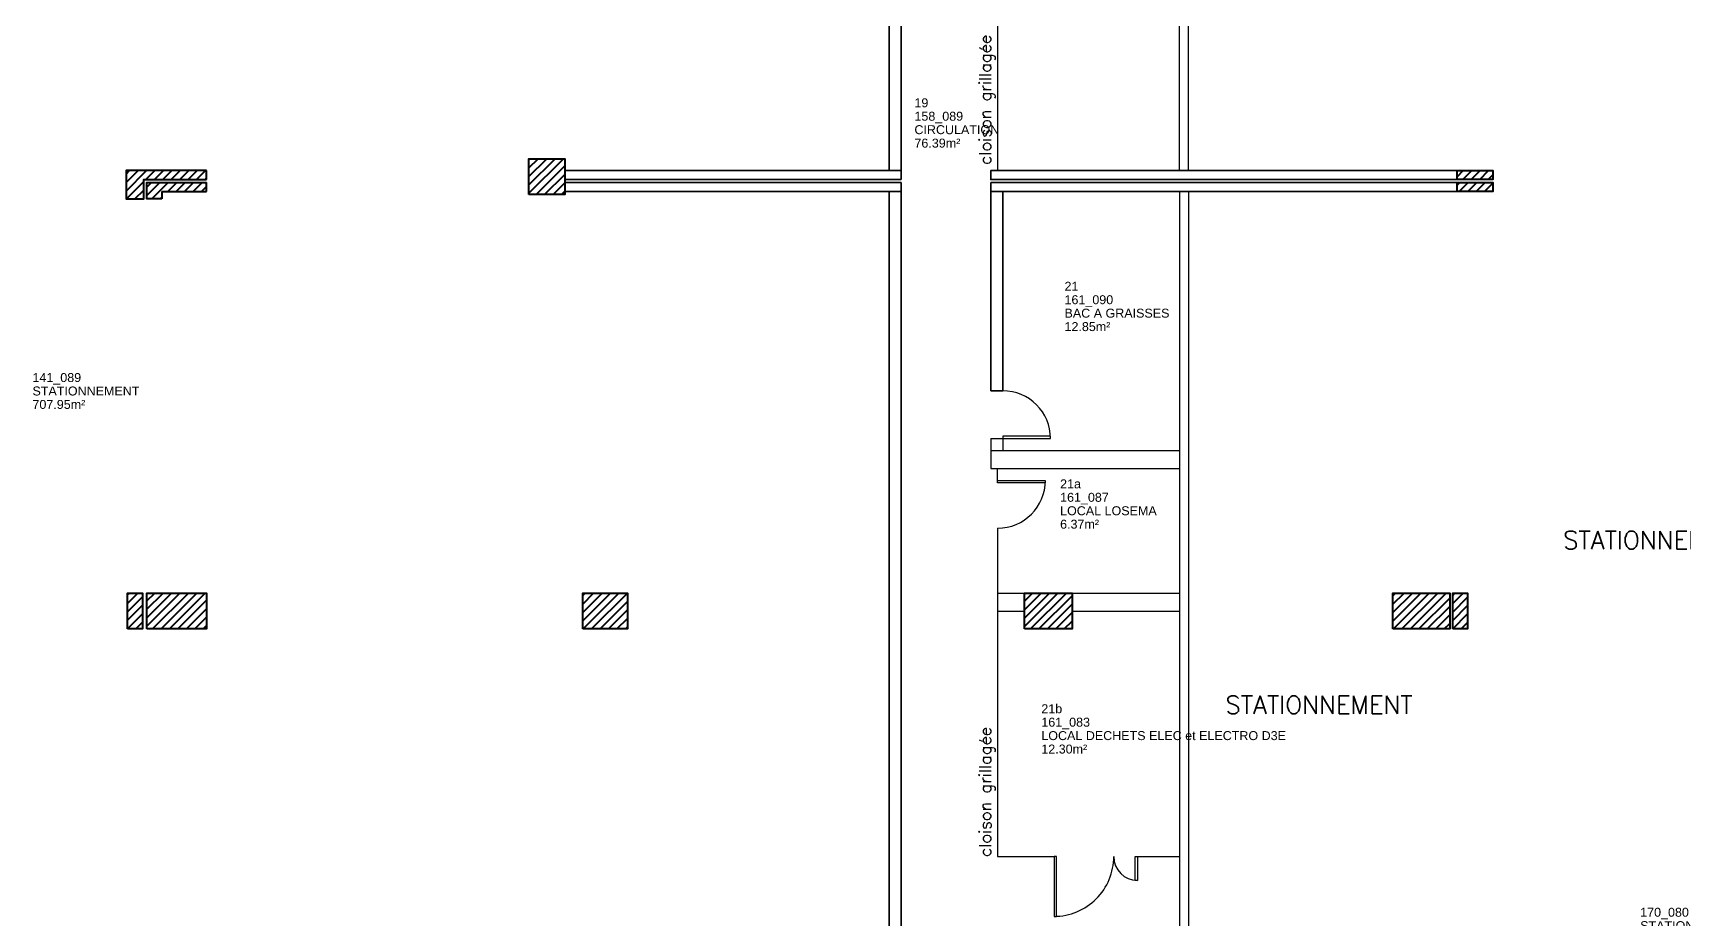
# Model space of a CAD drawing. Header units: metres. Extents: x -8 to 219, y -4 to 118.
# Drawn here: x 143.08 to 170.74, y 80.19 to 95.03 of the extents above; entities that cross this region are included whole.
import ezdxf

# ---------------------------------------------------------------- set-up
doc = ezdxf.new("R2010")
doc.units = ezdxf.units.M
doc.header["$LTSCALE"] = 0.1
doc.header["$MEASUREMENT"] = 0
doc.linetypes.add('CONTINU', pattern=[0])
doc.layers.get('0').update_dxf_attribs({"linetype": 'CONTINUOUS'})
for name, color, linetype, lineweight in [('003 Murs porteurs', 7, 'CONTINUOUS', 35), ('A_MURS_STRU', 7, 'CONTINU', 40), ('A_PORT', 7, 'CONTINU', 0)]:
    doc.layers.add(name, color=color, linetype=linetype, lineweight=lineweight)
for name, color, linetype in [('005 Portes', 7, 'CONTINUOUS'), ('00_tx_rep_local', 5, 'CONTINUOUS'), ('A_Etiqu_Local', 7, 'CONTINUOUS'), ('A_Etiqu_Local_ancien', 7, 'CONTINUOUS'), ('A_MUR_CLOI', 7, 'CONTINUOUS')]:
    doc.layers.add(name, color=color, linetype=linetype)
doc.styles.add('Attribut', font='arial.ttf')
doc.styles.add('ROMANS', font='ROMANS')

# ---------------------------------------------------------------- blocks, each defined once
blk = doc.blocks.new('BROCASS-G39')
at = {"layer": '005 Portes', "color": 7, "linetype": 'Continuous'}
blk.add_lwpolyline([(49.650471, 49.437946), (50.450474, 49.437946), (50.450474, 49.397945), (49.650471, 49.397945)], close=True, dxfattribs=at)
at = {"layer": '005 Portes', "color": 3, "linetype": 'Continuous'}
blk.add_arc((49.650471, 49.437939), 0.800999, 270.000001, 359.999983, dxfattribs=at)
blk = doc.blocks.new('BROCASS-G41')
at = {"layer": '005 Portes', "color": 7, "linetype": 'Continuous'}
blk.add_lwpolyline([(49.736469, 50.137589), (50.536472, 50.137589), (50.536472, 50.177589), (49.736469, 50.177589)], close=True, dxfattribs=at)
at = {"layer": '005 Portes', "color": 3, "linetype": 'Continuous'}
blk.add_arc((49.736469, 50.137596), 0.800999, 9e-06, 89.999989, dxfattribs=at)
blk = doc.blocks.new('A_Etiqu_Local')
at = {"style": 'Attribut', "flags": 1}
for tag, p in [('CODE_HOPITAL', (-0.4463429027433705, 1.631968959218598)), ('CODE_SITE', (-0.4463429027433705, 1.406968959218589)), ('CODE_BATIMENT', (-0.4463429027433705, 1.181968959218581)), ('CODE_SECTEUR', (-0.4463429027433705, 0.9569689592185724)), ('CODE_ETAGE', (-0.4463429027433705, 0.731968959218564)), ('NOM_NORMALISE', (-0.4463429027433705, -0.8430310407814957)), ('SECTEUR_ACTIVITE', (-0.4463429027433705, -1.068031040781504)), ('VOLUME', (-0.4463429027433705, -1.518031040781521)), ('SOUS_SECTEUR_ACTIVITE', (-0.4463429027433705, -1.293031040781513)), ('SERVICE', (-0.4463429027433705, -1.74303104078153)), ('CODE_UG', (-0.4463429027433705, -1.968031040781538)), ('CODE_UA', (-0.4463429027433705, -2.193031040781547)), ('CODE_POLE', (-0.4463429027433705, -2.418031040781556)), ('OCCUPANT_EXTERNE', (-0.4463429027433705, -2.643031040781564)), ('DISPONIBILITE', (-0.4463429027433705, -2.868031040781573)), ('ACCES_HANDICAPES', (-0.4463429027433705, -3.093031040781581)), ('NATURE_SOL', (-0.4463429027433705, -3.31803104078159)), ('RISQUE_LABORATOIRE', (-0.4463429027433705, -3.543031040781598)), ('AMIANTE', (-0.4463429027433705, -3.768031040781606))]:
    blk.add_attdef(tag, p, '', height=0.1499999999999702, dxfattribs=at)
at = {"layer": 'A_Etiqu_Local', "style": 'Attribut'}
for tag, p in [('CODE_PIECE', (-0.4463429027433705, 0.2819689592185469)), ('NOM_USAGE', (-0.4463429027433705, 0.05696895921853837)), ('SURFACE', (-0.4463429027433705, -0.1680310407814702))]:
    blk.add_attdef(tag, p, '', height=0.1499999999999702, dxfattribs=at)
at = {"layer": 'A_Etiqu_Local_ancien', "style": 'Attribut'}
blk.add_attdef('CODE_PIECE_ANCIEN', (-0.4463429027433705, 0.5069689592185554), '', height=0.1499999999999702, dxfattribs=at)
blk = doc.blocks.new('BROCASS-G10')
at = {"layer": '005 Portes', "color": 7, "linetype": 'Continuous'}
blk.add_lwpolyline([(52.85021999999999, 30.550001), (53.250221, 30.550001), (53.250221, 30.510008), (52.85021999999999, 30.510008)], close=True, dxfattribs=at)
at = {"layer": '005 Portes', "color": 3, "linetype": 'Continuous'}
blk.add_arc((52.85021999999999, 30.550001), 0.400002, 270.000001, 359.528536, dxfattribs=at)
blk = doc.blocks.new('BROCASS-G11')
at = {"layer": '005 Portes', "color": 7, "linetype": 'Continuous'}
blk.add_lwpolyline([(52.85021999999999, 29.15), (53.850227, 29.15), (53.850227, 29.190008), (52.85021999999999, 29.190008)], close=True, dxfattribs=at)
at = {"layer": '005 Portes', "color": 3, "linetype": 'Continuous'}
blk.add_arc((52.85021999999999, 29.15), 1, 359.999983, 89.999996, dxfattribs=at)

msp = doc.modelspace()

# ---------------------------------------------------------------- hatches: boundary and pattern name
at = {"layer": 'A_MURS_STRU', "linetype": 'Continuous'}
h = msp.add_hatch(dxfattribs=at)
h.set_pattern_fill('ANSI31', color=8, scale=0.8, style=0)
h.set_pattern_definition([(45, (109.5912127037004, 38.09946662848267), (-0.07071067811865475, 0.07071067811865477), [])])
h.paths.add_polyline_path([(166.9412107037004, 92.37446292707313), (166.9412107037004, 92.52446392707313), (167.5412097037004, 92.52446392707313), (167.5412097037004, 92.37446292707313)])
h.paths.add_polyline_path([(166.9412107037004, 92.57446292707311), (166.9412107037004, 92.72446892707313), (167.5412097037004, 92.72446892707313), (167.5412097037004, 92.57446292707311)])
h.paths.add_polyline_path([(165.8662107037004, 85.04946592707313), (165.8662107037004, 85.64946392707313), (166.8162107037004, 85.64946392707313), (166.8162107037004, 85.04946592707313)])
h.paths.add_polyline_path([(166.8662177037004, 85.04946592707313), (166.8662177037004, 85.64946392707313), (167.1162177037004, 85.64946392707313), (167.1162177037004, 85.04946592707313)])
h.paths.add_polyline_path([(165.8662107037004, 77.84946492707311), (165.8662107037004, 78.44946292707311), (166.8162107037004, 78.44946292707311), (166.8162107037004, 77.84946492707311)])
h.paths.add_polyline_path([(166.8662177037004, 77.84946492707311), (166.8662177037004, 78.44946292707311), (167.1162177037004, 78.44946292707311), (167.1162177037004, 77.84946492707311)])
h.paths.add_polyline_path([(151.3912117037004, 92.32447092707312), (151.3912117037004, 92.92446992707312), (151.9912107037004, 92.92446992707312), (151.9912107037004, 92.32447092707312)])
h.paths.add_polyline_path([(152.2912137037004, 85.04946992707312), (152.2912137037004, 85.64946792707312), (153.0412137037004, 85.64946792707312), (153.0412137037004, 85.04946992707312)])
h.paths.add_polyline_path([(159.6912107037004, 85.04946992707312), (159.6912107037004, 85.64946792707312), (160.4912147037005, 85.64946792707312), (160.4912147037005, 85.04946992707312)])
h.paths.add_polyline_path([(144.6662137037004, 85.04946592707313), (144.6662137037004, 85.64946392707313), (144.9162137037004, 85.64946392707313), (144.9162137037004, 85.04946592707313)])
h.paths.add_polyline_path([(144.9912107037004, 85.04946592707313), (144.9912107037004, 85.64946392707313), (145.9912107037004, 85.64946392707313), (145.9912107037004, 85.04946592707313)])
h.paths.add_polyline_path([(152.2912097037004, 77.84946892707313), (152.2912097037004, 78.44946692707313), (153.0412097037004, 78.44946692707313), (153.0412097037004, 77.84946892707313)])
h.paths.add_polyline_path([(144.6662097037004, 77.84946892707313), (144.6662097037004, 78.44946692707313), (144.9162097037004, 78.44946692707313), (144.9162097037004, 77.84946892707313)])
h.paths.add_polyline_path([(144.9912067037004, 77.84946892707313), (144.9912067037004, 78.44946692707313), (145.9912067037004, 78.44946692707313), (145.9912067037004, 77.84946892707313)])
h.paths.add_polyline_path([(145.9912107037004, 92.37446292707313), (145.9912107037004, 92.52446392707313), (144.9912147037005, 92.52446392707313), (144.9912147037005, 92.24946692707312), (145.2412147037005, 92.24946692707312), (145.2412147037005, 92.37446292707313)], flags=17)
h.paths.add_polyline_path([(145.9912107037004, 92.57446692707313), (145.9912107037004, 92.72446892707313), (144.9412147037004, 92.72446892707313), (144.6412117037004, 92.72446892707313), (144.6412117037004, 92.24946692707312), (144.9412147037004, 92.24946692707312), (144.9412147037004, 92.57446692707313)])
edge = h.paths.add_edge_path()
edge.add_line((159.6912337037004, 77.84946492707311), (160.4912147037005, 77.84946492707311))
edge.add_line((160.4912147037005, 77.84946492707311), (160.4912147037005, 78.44946692707313))
edge.add_line((160.4912147037005, 78.44946692707313), (159.6912187037004, 78.44946692707313))
edge.add_line((159.6912337037004, 78.44947092707312), (159.6912337037004, 77.84946492707311))

# ---------------------------------------------------------------- linework, layer by layer
at = {"layer": '003 Murs porteurs', "color": 8, "linetype": 'Continuous'}
for p, q in [((157.4272147037004, 92.72446892707313), (157.4272147037004, 109.8744589270731)), ((157.6272157037004, 92.57446692707313), (151.9912107037004, 92.57446692707313)), ((157.6272157037004, 92.52446392707313), (157.6272157037004, 78.24946692707312)), ((159.1276817037004, 92.52446392707313), (159.1276817037004, 89.03805992707314)), ((151.9912107037004, 92.37446292707313), (157.6272157037004, 92.37446292707313)), ((157.4272147037004, 92.37446292707313), (157.4272147037004, 78.24946692707312)), ((166.9412107037004, 92.37446292707313), (159.1276817037004, 92.37446292707313)), ((159.3276817037004, 92.37446292707313), (159.3276817037004, 89.03805992707314)), ((159.1276817037004, 89.03805992707314), (159.3276817037004, 89.03805992707314))]:
    msp.add_line(p, q, dxfattribs=at)
for points in [[(157.6272157037004, 92.57446692707313), (157.6272157037004, 107.3244629270731)], [(157.6272157037004, 92.72446892707313), (151.9912107037004, 92.72446892707313)], [(166.9412107037004, 92.57446692707313), (159.1276817037004, 92.57446692707313), (159.1276817037004, 92.72446892707313), (166.9412107037004, 92.72446892707313)], [(151.9912107037004, 92.52446392707313), (157.6272157037004, 92.52446392707313)], [(166.9412107037004, 92.52446392707313), (159.1276817037004, 92.52446392707313)]]:
    msp.add_lwpolyline(points, dxfattribs=at)
at = {"layer": 'A_MUR_CLOI', "color": 8, "linetype": 'Continuous'}
for p, q in [((162.2914427037005, 92.72446892707313), (162.2914427037005, 99.84946492707311)), ((162.4414437037005, 92.72446892707313), (162.4414437037005, 99.84946492707311)), ((159.2412147037005, 98.72788292707313), (159.2412147037005, 92.72446892707313)), ((162.2914427037005, 92.37446292707313), (162.2914427037005, 71.24946692707312)), ((162.4414437037005, 92.37446292707313), (162.4414437037005, 70.84946492707311)), ((159.1276817037004, 88.23705392707313), (159.1276817037004, 87.73723292707314)), ((159.1276817037004, 88.23705392707313), (159.3276817037004, 88.23705392707313)), ((159.3276817037004, 88.23705392707313), (159.3276817037004, 88.03723192707312)), ((159.1276817037004, 88.03723192707312), (162.2914427037005, 88.03723192707312)), ((159.1276817037004, 87.73723292707314), (162.2914427037005, 87.73723292707314)), ((159.2416837037005, 87.53741092707313), (159.2416837037005, 87.73723292707314)), ((159.2416837037005, 86.73640492707312), (159.2416837037005, 81.23723292707314)), ((159.2416837037005, 85.64946792707312), (159.6912107037004, 85.64946792707312)), ((160.4912147037005, 85.64946792707312), (162.2914427037005, 85.64946792707312)), ((159.2416837037005, 85.34946892707313), (159.6912107037004, 85.34946892707313)), ((160.4912147037005, 85.34946892707313), (162.2914427037005, 85.34946892707313)), ((159.2416837037005, 81.23723292707314), (160.188115926679, 81.23723292707314)), ((161.588116926679, 81.23723292707314), (162.2914427037005, 81.23723292707314))]:
    msp.add_line(p, q, dxfattribs=at)
at = {"layer": 'A_MURS_STRU', "color": 8, "linetype": 'Continuous'}
for p, q in [((145.9912107037004, 92.57446692707313), (145.9912107037004, 92.72446892707313)), ((145.9912107037004, 92.37446292707313), (145.9912107037004, 92.52446392707313)), ((145.2412147037005, 92.37446292707313), (145.2412147037005, 92.24946692707312)), ((145.2412147037005, 92.37446292707313), (145.9912107037004, 92.37446292707313))]:
    msp.add_line(p, q, dxfattribs=at)
for points in [[(145.9912107037004, 92.72446892707313), (144.9412147037004, 92.72446892707313), (144.6412117037004, 92.72446892707313), (144.6412117037004, 92.24946692707312), (144.9412147037004, 92.24946692707312), (144.9412147037004, 92.57446692707313), (145.9912107037004, 92.57446692707313)], [(145.2412147037005, 92.24946692707312), (144.9912147037005, 92.24946692707312), (144.9912147037005, 92.52446392707313), (145.9912107037004, 92.52446392707313)]]:
    msp.add_lwpolyline(points, dxfattribs=at)
for points in [[(151.3912117037004, 92.32447092707312), (151.3912117037004, 92.92446992707312), (151.9912107037004, 92.92446992707312), (151.9912107037004, 92.32447092707312)], [(166.9412107037004, 92.57446292707311), (166.9412107037004, 92.72446892707313), (167.5412097037004, 92.72446892707313), (167.5412097037004, 92.57446292707311)], [(166.9412107037004, 92.37446292707313), (166.9412107037004, 92.52446392707313), (167.5412097037004, 92.52446392707313), (167.5412097037004, 92.37446292707313)], [(144.6662137037004, 85.04946592707313), (144.6662137037004, 85.64946392707313), (144.9162137037004, 85.64946392707313), (144.9162137037004, 85.04946592707313)], [(144.9912107037004, 85.04946592707313), (144.9912107037004, 85.64946392707313), (145.9912107037004, 85.64946392707313), (145.9912107037004, 85.04946592707313)], [(152.2912137037004, 85.04946992707312), (152.2912137037004, 85.64946792707312), (153.0412137037004, 85.64946792707312), (153.0412137037004, 85.04946992707312)], [(159.6912107037004, 85.04946992707312), (159.6912107037004, 85.64946792707312), (160.4912147037005, 85.64946792707312), (160.4912147037005, 85.04946992707312)], [(165.8662107037004, 85.04946592707313), (165.8662107037004, 85.64946392707313), (166.8162107037004, 85.64946392707313), (166.8162107037004, 85.04946592707313)], [(166.8662177037004, 85.04946592707313), (166.8662177037004, 85.64946392707313), (167.1162177037004, 85.64946392707313), (167.1162177037004, 85.04946592707313)]]:
    msp.add_lwpolyline(points, close=True, dxfattribs=at)

# ---------------------------------------------------------------- block references
at = {"layer": 'A_Etiqu_Local', "color": 8}
ref = msp.add_blockref('A_Etiqu_Local', (158.2952951490635, 93.27839240998412), dxfattribs=at)
ref.add_attrib('CODE_PIECE', '158_089', (157.8489522463201, 93.56036136920267), dxfattribs={"height": 0.1499999999999702, "style": 'Attribut'})
ref.add_attrib('CODE_PIECE_ANCIEN', '19', (157.8489522463201, 93.78536136920268), dxfattribs={"layer": 'A_Etiqu_Local_ancien', "height": 0.1499999999999702, "style": 'Attribut'})
ref.add_attrib('NOM_USAGE', 'CIRCULATION', (157.8489522463201, 93.33536136920266), dxfattribs={"height": 0.1499999999999702, "style": 'Attribut'})
ref.add_attrib('SURFACE', '76.39m²', (157.8489522463201, 93.11036136920265), dxfattribs={"height": 0.1499999999999702, "style": 'Attribut'})
ref = msp.add_blockref('A_Etiqu_Local', (160.8095622037008, 90.2058474270732), dxfattribs=at)
ref.add_attrib('CODE_PIECE', '161_090', (160.3632193009574, 90.48781638629174), dxfattribs={"height": 0.1499999999999702, "style": 'Attribut'})
ref.add_attrib('CODE_PIECE_ANCIEN', '21', (160.3632193009574, 90.71281638629175), dxfattribs={"layer": 'A_Etiqu_Local_ancien', "height": 0.1499999999999702, "style": 'Attribut'})
ref.add_attrib('NOM_USAGE', 'BAC A GRAISSES', (160.3632193009574, 90.26281638629173), dxfattribs={"height": 0.1499999999999702, "style": 'Attribut'})
ref.add_attrib('SURFACE', '12.85m²', (160.3632193009574, 90.03781638629172), dxfattribs={"height": 0.1499999999999702, "style": 'Attribut'})
ref = msp.add_blockref('A_Etiqu_Local', (143.5192049286717, 88.90235001379901), dxfattribs=at)
ref.add_attrib('CODE_PIECE', '141_089', (143.0728620259283, 89.18431897301755), dxfattribs={"height": 0.1499999999999702, "style": 'Attribut'})
ref.add_attrib('NOM_USAGE', 'STATIONNEMENT', (143.0728620259283, 88.95931897301755), dxfattribs={"height": 0.1499999999999702, "style": 'Attribut'})
ref.add_attrib('SURFACE', '707.95m²', (143.0728620259283, 88.73431897301754), dxfattribs={"height": 0.1499999999999702, "style": 'Attribut'})
ref = msp.add_blockref('A_Etiqu_Local', (160.735627916819, 86.89711482312293), dxfattribs=at)
ref.add_attrib('CODE_PIECE', '161_087', (160.2892850140756, 87.17908378234148), dxfattribs={"height": 0.1499999999999702, "style": 'Attribut'})
ref.add_attrib('CODE_PIECE_ANCIEN', '21a', (160.2892850140756, 87.40408378234149), dxfattribs={"layer": 'A_Etiqu_Local_ancien', "height": 0.1499999999999702, "style": 'Attribut'})
ref.add_attrib('NOM_USAGE', 'LOCAL LOSEMA', (160.2892850140756, 86.95408378234147), dxfattribs={"height": 0.1499999999999702, "style": 'Attribut'})
ref.add_attrib('SURFACE', '6.37m²', (160.2892850140756, 86.72908378234146), dxfattribs={"height": 0.1499999999999702, "style": 'Attribut'})
ref = msp.add_blockref('A_Etiqu_Local', (160.4210730404203, 83.13163998753225), dxfattribs=at)
ref.add_attrib('CODE_PIECE', '161_083', (159.9747301376769, 83.4136089467508), dxfattribs={"height": 0.1499999999999702, "style": 'Attribut'})
ref.add_attrib('CODE_PIECE_ANCIEN', '21b', (159.9747301376769, 83.63860894675081), dxfattribs={"layer": 'A_Etiqu_Local_ancien', "height": 0.1499999999999702, "style": 'Attribut'})
ref.add_attrib('NOM_USAGE', 'LOCAL DECHETS ELEC et ELECTRO D3E', (159.9747301376769, 83.18860894675079), dxfattribs={"height": 0.1499999999999702, "style": 'Attribut'})
ref.add_attrib('SURFACE', '12.30m²', (159.9747301376769, 82.96360894675078), dxfattribs={"height": 0.1499999999999702, "style": 'Attribut'})
ref = msp.add_blockref('A_Etiqu_Local', (170.4538282037009, 79.94897967974703), dxfattribs=at)
ref.add_attrib('CODE_PIECE', '170_080', (170.0074853009576, 80.23094863896557), dxfattribs={"height": 0.1499999999999702, "style": 'Attribut'})
ref.add_attrib('NOM_USAGE', 'STATIONNEMENT', (170.0074853009576, 80.00594863896556), dxfattribs={"height": 0.1499999999999702, "style": 'Attribut'})
ref.add_attrib('SURFACE', '365.54m²', (170.0074853009576, 79.78094863896555), dxfattribs={"height": 0.1499999999999702, "style": 'Attribut'})
at = {"layer": 'A_PORT', "color": 8, "linetype": 'Continuous'}
for name in ['BROCASS-G41', 'BROCASS-G39']:
    msp.add_blockref(name, (109.5912127037004, 38.09946492707313), dxfattribs=at)
at = {"layer": 'A_PORT', "color": 8, "linetype": 'Continuous', "rotation": 270}
for name in ['BROCASS-G11', 'BROCASS-G10']:
    msp.add_blockref(name, (131.038115926679, 134.0874529270731), dxfattribs=at)

# ---------------------------------------------------------------- texts
at = {"layer": '00_tx_rep_local', "color": 8, "linetype": 'Continuous', "style": 'ROMANS'}
for p in [(159.1343457037005, 92.82223762848267), (159.1343457037005, 81.23263762848268)]:
    msp.add_text('cloison grillagée', height=0.2, rotation=90.00000300000002, dxfattribs=at).set_placement(p)
for p in [(168.7171177013564, 86.38839207429123), (163.0598407037004, 83.62872792707313)]:
    msp.add_text('STATIONNEMENT', height=0.3, dxfattribs=at).set_placement(p)

doc.saveas('drawing.dxf')
